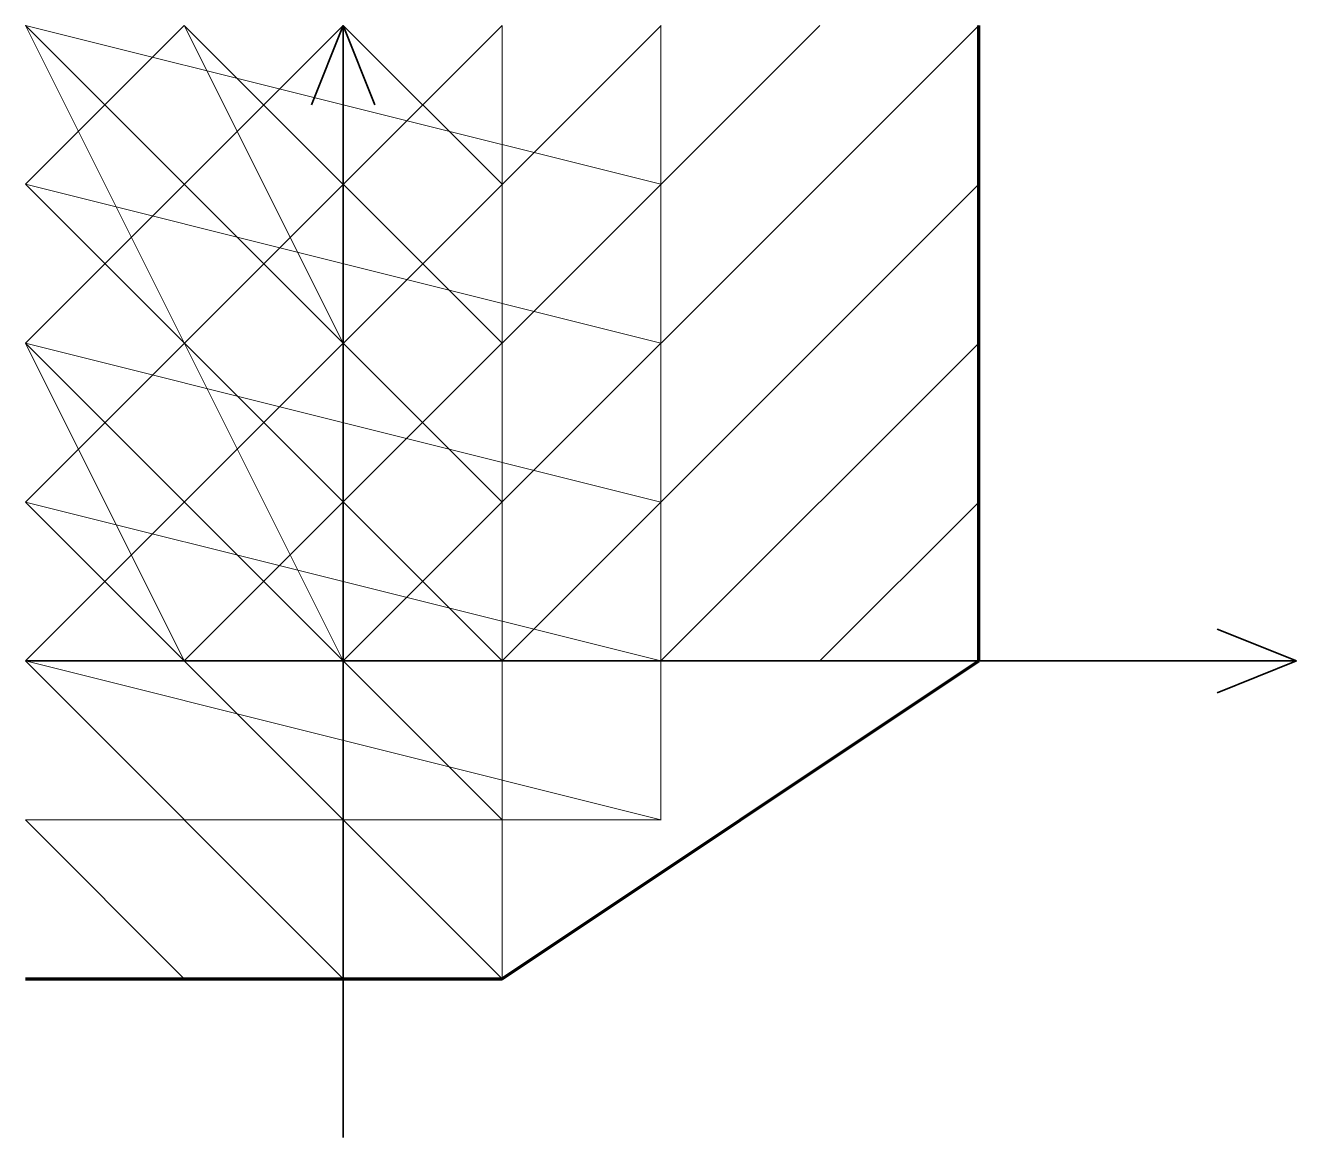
# Model space of a CAD drawing. Header units: millimetres. Extents: x -20 to 60, y -30 to 40.
import ezdxf

# ---------------------------------------------------------------- set-up
doc = ezdxf.new("R2010")
doc.units = ezdxf.units.MM
for name, color, linetype, lineweight in [('noname', 7, 'CONTINUOUS', 35), ('noname2', 1, 'CONTINUOUS', 18), ('noname3', 2, 'CONTINUOUS', 18), ('noname4', 3, 'CONTINUOUS', 18), ('noname5', 5, 'CONTINUOUS', 18), ('noname6', 8, 'CONTINUOUS', 70)]:
    doc.layers.add(name, color=color, linetype=linetype, lineweight=lineweight)

msp = doc.modelspace()

# ---------------------------------------------------------------- linework, layer by layer
at = {"layer": 'noname'}
for p, q in [((-2, 35), (0, 40)), ((0, -30), (0, 40)), ((0, 40), (2, 35)), ((55, 2), (60, 0)), ((-20, 0), (60, 0)), ((60, 0), (55, -2))]:
    msp.add_line(p, q, dxfattribs=at)
at = {"layer": 'noname2'}
for p, q in [((20, 30), (-20, 40)), ((20, -10), (20, 40)), ((20, 20), (-20, 30)), ((20, 10), (-20, 20)), ((20, 0), (-20, 10)), ((20, -10), (-20, 0)), ((-20, -10), (20, -10))]:
    msp.add_line(p, q, dxfattribs=at)
at = {"layer": 'noname3'}
for p, q in [((0, 0), (-20, 40)), ((0, 20), (-10, 40)), ((0, 0), (0, 40)), ((-10, 0), (-20, 20)), ((-20, 0), (0, 0))]:
    msp.add_line(p, q, dxfattribs=at)
at = {"layer": 'noname4'}
for p, q in [((10, 10), (-20, 40)), ((10, 20), (-10, 40)), ((10, 30), (0, 40)), ((10, -20), (10, 40)), ((10, 0), (-20, 30)), ((10, -10), (-20, 20)), ((10, -20), (-20, 10)), ((0, -20), (-20, 0)), ((-10, -20), (-20, -10)), ((-20, -20), (10, -20))]:
    msp.add_line(p, q, dxfattribs=at)
at = {"layer": 'noname5'}
for p, q in [((-20, 0), (20, 40)), ((10, 40), (-20, 10)), ((0, 40), (-20, 20)), ((-10, 40), (-20, 30)), ((-10, 0), (30, 40)), ((0, 0), (40, 40)), ((40, 0), (40, 40)), ((10, 0), (40, 30)), ((20, 0), (40, 20)), ((30, 0), (40, 10)), ((0, 0), (40, 0))]:
    msp.add_line(p, q, dxfattribs=at)
at = {"layer": 'noname6'}
for p, q in [((40, 0), (40, 40)), ((10, -20), (40, 0)), ((-20, -20), (10, -20))]:
    msp.add_line(p, q, dxfattribs=at)

doc.saveas('drawing.dxf')
